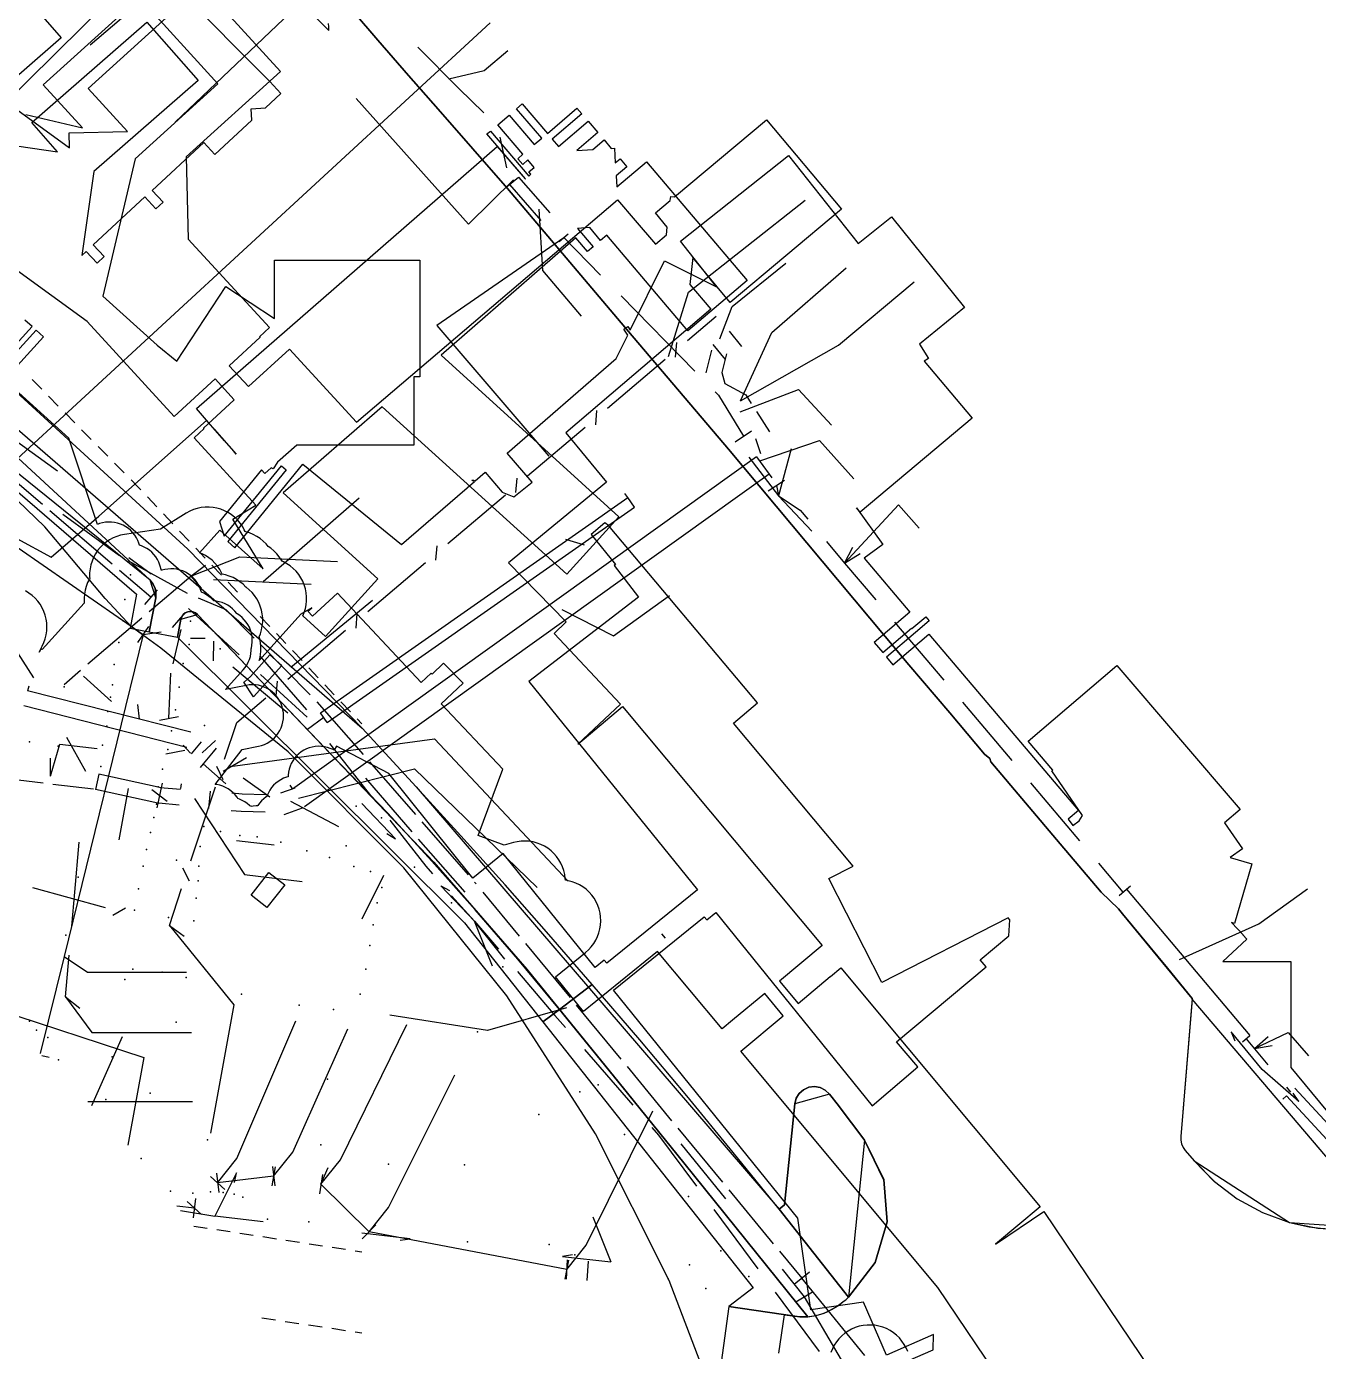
# Model space of a CAD drawing. Header units: metres. Extents: x -3782 to -2031, y 18790 to 19846.
# Drawn here: x -2207.2 to -2140.7, y 19476.4 to 19544.5 of the extents above; entities that cross this region are included whole.
import ezdxf

# ---------------------------------------------------------------- set-up
doc = ezdxf.new("R2010")
doc.units = ezdxf.units.M
for name, color, linetype in [('BENCH', 7, 'Continuous'), ('BOUNDARY', 7, 'Continuous'), ('CURB', 7, 'Continuous'), ('ELECTR_CABLE', 7, 'Continuous'), ('ELECTR_CABLE_COMM', 7, 'Continuous'), ('GAS', 7, 'Continuous'), ('GRASS', 7, 'Continuous'), ('GROUND', 7, 'Continuous'), ('HEAT', 7, 'Continuous'), ('OVERHEAD_POWER_LINE', 7, 'Continuous'), ('ROAD', 7, 'Continuous'), ('SEWER', 7, 'Continuous'), ('SIDEWALK_PATH', 7, 'Continuous'), ('TREE', 7, 'Continuous'), ('WATER_PIPELINE', 7, 'Continuous')]:
    doc.layers.add(name, color=color, linetype=linetype)

msp = doc.modelspace()

# ---------------------------------------------------------------- linework, layer by layer
at = {"layer": 'BENCH'}
msp.add_point((-2172.266, 19479.619), dxfattribs=at)
at = {"layer": 'BOUNDARY'}
msp.add_lwpolyline([(-2172.426, 19475.476), (-2174.146, 19480.033), (-2177.941, 19487.572), (-2182.51, 19494.669), (-2187.801, 19501.246), (-2193.756, 19507.228), (-2200.307, 19512.55), (-2201.821, 19513.652), (-2203.17, 19515.115), (-2206.266, 19518.791), (-2212.403, 19524.677), (-2214.641, 19526.605), (-2221.186, 19531.68), (-2228.22, 19536.05), (-2235.668, 19539.67), (-2243.45, 19542.501), (-2251.484, 19544.512)], dxfattribs=at)
at = {"layer": 'CURB'}
for points in [[(-2200.902, 19513.393), (-2200.571, 19515.14), (-2200.858, 19516.045), (-2232.532, 19541.612)], [(-2228.664, 19542.011), (-2189.949, 19508.442), (-2187.164, 19505.419), (-2168.5, 19483.695)], [(-2206.926, 19526.377), (-2206.428, 19525.872)], [(-2206.078, 19525.516), (-2205.58, 19525.01)], [(-2205.229, 19524.654), (-2204.732, 19524.149)], [(-2204.381, 19523.792), (-2203.884, 19523.287)], [(-2203.533, 19522.931), (-2203.036, 19522.426)], [(-2202.685, 19522.069), (-2202.188, 19521.564)], [(-2201.837, 19521.208), (-2201.52, 19520.886)], [(-2201.52, 19520.886), (-2201.343, 19520.699)], [(-2201, 19520.335), (-2200.513, 19519.82)], [(-2200.17, 19519.457), (-2199.683, 19518.941)], [(-2199.339, 19518.578), (-2198.852, 19518.062)], [(-2198.509, 19517.699), (-2198.022, 19517.184)], [(-2197.679, 19516.82), (-2197.192, 19516.305)], [(-2196.849, 19515.941), (-2196.362, 19515.426)], [(-2199.447, 19513.116), (-2199.274, 19514.039), (-2198.421, 19514.292), (-2186.252, 19501.538), (-2181.474, 19496.043), (-2176.788, 19490.272), (-2167.017, 19478.163)], [(-2195.188, 19514.184), (-2194.701, 19513.668)], [(-2194.358, 19513.305), (-2193.871, 19512.789)], [(-2193.527, 19512.426), (-2193.041, 19511.911)], [(-2192.697, 19511.547), (-2192.21, 19511.032)], [(-2191.867, 19510.668), (-2191.38, 19510.153)], [(-2191.037, 19509.79), (-2190.55, 19509.274)], [(-2190.206, 19508.911), (-2189.963, 19508.653)], [(-2147.251, 19494.496), (-2147.833, 19487.439)], [(-2165.902, 19489.617), (-2167.687, 19489.107), (-2168.222, 19483.917)], [(-2165.902, 19489.617), (-2164.097, 19487.241), (-2164.929, 19479.17)], [(-2147.144, 19486.174), (-2142.23, 19483.016)], [(-2168.5, 19483.695), (-2168.222, 19483.917)], [(-2168.5, 19483.695), (-2164.929, 19479.17)], [(-2142.23, 19483.016), (-2138.168, 19482.732)], [(-2197.922, 19482.705), (-2198.614, 19482.81)], [(-2196.736, 19482.523), (-2197.428, 19482.629)], [(-2195.549, 19482.342), (-2196.242, 19482.448)], [(-2194.363, 19482.16), (-2195.055, 19482.266)], [(-2193.176, 19481.979), (-2193.869, 19482.085)], [(-2191.99, 19481.797), (-2192.682, 19481.903)], [(-2190.803, 19481.616), (-2191.496, 19481.722)], [(-2189.963, 19481.487), (-2190.309, 19481.54)], [(-2171.083, 19478.686), (-2167.671, 19478.185), (-2167.017, 19478.162)], [(-2195.107, 19478.104), (-2194.403, 19477.999)], [(-2193.909, 19477.925), (-2193.205, 19477.819)], [(-2192.711, 19477.745), (-2192.007, 19477.64)], [(-2191.513, 19477.566), (-2190.809, 19477.461)], [(-2190.315, 19477.387), (-2189.963, 19477.335)]]:
    msp.add_lwpolyline(points, dxfattribs=at)
at = {"layer": 'ELECTR_CABLE'}
for points in [[(-2197.162, 19551.618), (-2218.608, 19530.434)], [(-2196.469, 19549.956), (-2203.944, 19543.579)], [(-2192.584, 19546.257), (-2199.568, 19539.618)], [(-2187.081, 19543.47), (-2184.982, 19541.343)], [(-2183.672, 19542.263), (-2182.456, 19543.293)], [(-2185.481, 19541.848), (-2183.672, 19542.263)], [(-2184.982, 19541.343), (-2183.69, 19540.085)], [(-2184.469, 19534.357), (-2190.248, 19540.833)], [(-2182.872, 19538.843), (-2182.529, 19537.265)], [(-2182.367, 19536.404), (-2181.899, 19536.78)], [(-2181.899, 19536.78), (-2180.299, 19534.954)], [(-2182.16, 19536.638), (-2184.469, 19534.357)], [(-2182.562, 19536.248), (-2182.367, 19536.404)], [(-2182.367, 19536.404), (-2180.751, 19534.558)], [(-2180.855, 19535.133), (-2180.675, 19531.975)], [(-2179.577, 19533.661), (-2186.103, 19529.149)], [(-2179.804, 19533.477), (-2179.352, 19533.873)], [(-2179.578, 19533.675), (-2177.679, 19531.742)], [(-2170.906, 19530.126), (-2168.148, 19532.351)], [(-2168.87, 19528.783), (-2165.04, 19532.123)], [(-2180.675, 19531.975), (-2178.683, 19529.629)], [(-2165.447, 19528.135), (-2161.555, 19531.401)], [(-2176.628, 19530.672), (-2172.831, 19526.806)], [(-2171.541, 19528.464), (-2170.906, 19530.126)], [(-2186.103, 19529.149), (-2180.346, 19522.427)], [(-2171.062, 19528.855), (-2170.43, 19528.079)], [(-2170.488, 19525.277), (-2168.87, 19528.783)], [(-2171.898, 19528.174), (-2171.266, 19527.398)], [(-2170.488, 19525.277), (-2165.447, 19528.135)], [(-2171.97, 19527.884), (-2172.262, 19526.723)], [(-2171.194, 19527.688), (-2171.436, 19526.727)], [(-2171.436, 19526.727), (-2171.288, 19526.163)], [(-2171.288, 19526.163), (-2170.208, 19525.58)], [(-2171.78, 19525.736), (-2171.621, 19525.574)], [(-2171.621, 19525.574), (-2170.333, 19523.451)], [(-2170.493, 19524.702), (-2167.495, 19525.856)], [(-2170.208, 19525.58), (-2169.926, 19525.141)], [(-2167.495, 19525.856), (-2165.795, 19524.031)], [(-2209.739, 19524.647), (-2205.62, 19521.672)], [(-2169.655, 19524.72), (-2168.991, 19523.686)], [(-2170.748, 19523.173), (-2169.918, 19523.729)], [(-2169.717, 19523.336), (-2169.453, 19522.564)], [(-2169.485, 19522.187), (-2166.416, 19523.233)], [(-2166.416, 19523.233), (-2164.643, 19521.271)], [(-2206.402, 19519.947), (-2209.618, 19522.693)], [(-2169.652, 19522.404), (-2193.531, 19505.296)], [(-2169.652, 19522.404), (-2169.011, 19521.51)], [(-2212.801, 19521.283), (-2201.21, 19513.25)], [(-2169.011, 19521.51), (-2192.913, 19504.386)], [(-2169.053, 19520.644), (-2168.223, 19521.2)], [(-2169.011, 19521.51), (-2168.866, 19521.307)], [(-2176.284, 19520.303), (-2176.427, 19520.507)], [(-2168.638, 19520.922), (-2168.527, 19520.394)], [(-2195.033, 19515.99), (-2190.101, 19520.293)], [(-2192.096, 19509.229), (-2176.283, 19520.303)], [(-2191.752, 19508.737), (-2175.939, 19519.811)], [(-2175.939, 19519.811), (-2176.283, 19520.303)], [(-2168.527, 19520.394), (-2167.404, 19519.652)], [(-2165.123, 19516.927), (-2162.35, 19519.923)], [(-2162.35, 19519.923), (-2161.296, 19518.727)], [(-2202.805, 19516.877), (-2206.021, 19519.622)], [(-2205.344, 19519.452), (-2202.44, 19517.314)], [(-2167.404, 19519.652), (-2167.012, 19519.183)], [(-2179.481, 19518.154), (-2178.52, 19517.876)], [(-2166.049, 19518.033), (-2165.123, 19516.927)], [(-2165.123, 19516.927), (-2164.695, 19517.757)], [(-2202.006, 19517.067), (-2198.954, 19515.383)], [(-2201.955, 19517.213), (-2200.805, 19516.37)], [(-2198.758, 19516.264), (-2196.242, 19517.249)], [(-2196.242, 19517.249), (-2191.216, 19517.009)], [(-2165.123, 19516.927), (-2164.328, 19517.418)], [(-2200.817, 19515.179), (-2202.425, 19516.552)], [(-2198.758, 19516.264), (-2198.011, 19516.825)], [(-2165.123, 19516.927), (-2163.525, 19515.042)], [(-2200.905, 19514.431), (-2198.758, 19516.264)], [(-2198.758, 19516.264), (-2198.223, 19515.645)], [(-2197.603, 19516.088), (-2192.577, 19515.849)], [(-2200.496, 19515.562), (-2201.138, 19514.796)], [(-2198.383, 19515.141), (-2196.961, 19514.54)], [(-2193.614, 19511.583), (-2189.416, 19515.014)], [(-2177.021, 19513.194), (-2174.142, 19515.261)], [(-2199.079, 19514.374), (-2199.721, 19513.608)], [(-2198.875, 19514.598), (-2196.28, 19512.215)], [(-2196.961, 19514.54), (-2195.511, 19513.073)], [(-2179.677, 19514.545), (-2177.021, 19513.194)], [(-2204.055, 19511.742), (-2201.286, 19514.106)], [(-2201.495, 19512.839), (-2200.925, 19513.661)], [(-2162.554, 19513.898), (-2160.023, 19510.913)], [(-2201.21, 19513.25), (-2205.283, 19496.696)], [(-2201.21, 19513.25), (-2200.286, 19513.386)], [(-2199.679, 19511.747), (-2199.252, 19513.521)], [(-2198.775, 19513.071), (-2198.025, 19513.071)], [(-2207.949, 19512.739), (-2206.857, 19511.031)], [(-2197.589, 19511.908), (-2197.573, 19512.909)], [(-2195.159, 19512.718), (-2192.624, 19510.154)], [(-2195.025, 19510.257), (-2196.599, 19511.57)], [(-2195.19, 19512.132), (-2192.81, 19509.377)], [(-2205.285, 19510.692), (-2204.435, 19511.418)], [(-2204.282, 19511.117), (-2202.844, 19509.811)], [(-2199.887, 19508.944), (-2199.789, 19511.26)], [(-2195.175, 19511.2), (-2192.782, 19509.003)], [(-2198.767, 19508.227), (-2207.159, 19510.355)], [(-2207.097, 19510.597), (-2207.158, 19510.355)], [(-2193.765, 19509.208), (-2195.025, 19510.257)], [(-2198.963, 19507.451), (-2207.355, 19509.579)], [(-2201.396, 19508.894), (-2201.482, 19509.663)], [(-2192.274, 19509.796), (-2189.901, 19507.081)], [(-2159.053, 19509.769), (-2157.928, 19508.443)], [(-2200.379, 19508.852), (-2199.395, 19509.036)], [(-2191.924, 19508.983), (-2192.758, 19508.37)], [(-2191.752, 19508.737), (-2192.096, 19509.229)], [(-2157.928, 19508.443), (-2156.526, 19506.781)], [(-2205.991, 19505.963), (-2205.502, 19507.611)], [(-2205.502, 19507.611), (-2203.573, 19507.384)], [(-2205.158, 19507.981), (-2204.18, 19506.225)], [(-2198.782, 19507.154), (-2199.161, 19507.57)], [(-2198.231, 19507.731), (-2198.741, 19507.115)], [(-2198.178, 19507.168), (-2197.488, 19507.797)], [(-2196.745, 19506.459), (-2186.219, 19507.891)], [(-2191.636, 19507.652), (-2189.458, 19504.883)], [(-2186.219, 19507.891), (-2179.342, 19500.575)], [(-2205.991, 19505.963), (-2205.975, 19506.897)], [(-2200.056, 19507.122), (-2199.072, 19507.306)], [(-2197.615, 19507.221), (-2198.125, 19506.605)], [(-2197.455, 19507.413), (-2197.615, 19507.221)], [(-2197.095, 19506.234), (-2195.906, 19506.925)], [(-2198.125, 19506.605), (-2198.284, 19506.412)], [(-2196.957, 19505.58), (-2198.134, 19506.612)], [(-2193.222, 19504.841), (-2187.26, 19506.353)], [(-2189.572, 19506.704), (-2187.199, 19503.989)], [(-2187.26, 19506.353), (-2180.945, 19500.235)], [(-2206.36, 19505.604), (-2207.651, 19505.755)], [(-2203.778, 19505.3), (-2205.863, 19505.545)], [(-2203.498, 19506.071), (-2203.67, 19505.289)], [(-2200.288, 19505.364), (-2203.498, 19506.071)], [(-2200.234, 19505.608), (-2200.288, 19505.363)], [(-2199.264, 19505.581), (-2199.287, 19505.332)], [(-2194.691, 19504.893), (-2196.073, 19505.869)], [(-2193.671, 19505.503), (-2193.531, 19505.296)], [(-2189.776, 19505.864), (-2187.396, 19503.109)], [(-2155.558, 19505.634), (-2153.035, 19502.642)], [(-2200.46, 19504.582), (-2203.67, 19505.289)], [(-2201.979, 19505.327), (-2202.469, 19502.696)], [(-2199.975, 19504.672), (-2200.773, 19505.274)], [(-2200.288, 19505.364), (-2200.46, 19504.582)], [(-2199.294, 19505.283), (-2200.34, 19505.372)], [(-2198.571, 19504.815), (-2196.007, 19500.903)], [(-2197.773, 19505.194), (-2197.855, 19504.298)], [(-2196.122, 19505.046), (-2196.658, 19505.094)], [(-2194.911, 19505.016), (-2196.122, 19505.046)], [(-2193.41, 19505.358), (-2194.146, 19505.09)], [(-2200.46, 19504.582), (-2200.514, 19504.338)], [(-2199.362, 19504.485), (-2200.408, 19504.574)], [(-2196.174, 19504.146), (-2196.681, 19504.192)], [(-2194.933, 19504.116), (-2196.174, 19504.146)], [(-2193.034, 19504.324), (-2193.97, 19503.984)], [(-2193.637, 19504.69), (-2191.166, 19503.375)], [(-2188.53, 19503.704), (-2186.668, 19501.337)], [(-2186.87, 19503.613), (-2184.498, 19500.897)], [(-2187.068, 19502.729), (-2184.67, 19500)], [(-2204.734, 19500), (-2204.505, 19502.574)], [(-2196.408, 19502.662), (-2194.478, 19502.44)], [(-2186.668, 19501.337), (-2186.334, 19500.951)], [(-2152.067, 19501.496), (-2150.806, 19500)], [(-2196.007, 19500.903), (-2193.036, 19500.546)], [(-2204.889, 19498.261), (-2204.734, 19500)], [(-2184.168, 19500.521), (-2184.084, 19500.424)], [(-2183.734, 19500), (-2181.869, 19497.743)], [(-2150.997, 19499.839), (-2150.614, 19500.161)], [(-2150.614, 19500.161), (-2150.423, 19500.322)], [(-2150.614, 19500.161), (-2144.274, 19492.626)], [(-2143.808, 19498.365), (-2141.318, 19500.173)], [(-2185.348, 19499.82), (-2184.167, 19498.513)], [(-2184.167, 19498.513), (-2182.935, 19497.069)], [(-2147.897, 19496.543), (-2143.808, 19498.365)], [(-2181.551, 19497.357), (-2179.254, 19494.577)], [(-2205.283, 19496.696), (-2206.514, 19491.696)], [(-2205.283, 19496.696), (-2204.075, 19495.883)], [(-2205.214, 19494.61), (-2205.022, 19496.767)], [(-2204.075, 19495.883), (-2198.98, 19495.883)], [(-2181.962, 19495.928), (-2180.026, 19493.658)], [(-2205.214, 19494.61), (-2203.849, 19492.79)], [(-2205.214, 19494.61), (-2204.474, 19494.04)], [(-2208.828, 19494.009), (-2201.187, 19491.491)], [(-2179.44, 19494.048), (-2183.492, 19492.879)], [(-2178.936, 19494.192), (-2176.639, 19491.412)], [(-2196.388, 19486.295), (-2193.356, 19493.389)], [(-2191.069, 19486.234), (-2187.642, 19493.194)], [(-2183.492, 19492.879), (-2188.516, 19493.682)], [(-2180.026, 19493.658), (-2179.494, 19493.043)], [(-2203.855, 19489.025), (-2202.27, 19492.583)], [(-2203.849, 19492.79), (-2198.725, 19492.79)], [(-2193.508, 19486.636), (-2190.684, 19492.97)], [(-2144.656, 19492.304), (-2144.274, 19492.626)], [(-2144.465, 19492.465), (-2143.344, 19491.121)], [(-2144.045, 19491.962), (-2142.31, 19492.777)], [(-2144.045, 19491.962), (-2143.337, 19492.571)], [(-2142.31, 19492.777), (-2141.261, 19491.577)], [(-2178.513, 19491.909), (-2176.029, 19489.037)], [(-2144.045, 19491.962), (-2143.125, 19492.118)], [(-2206.423, 19491.605), (-2206.044, 19491.514)], [(-2201.187, 19491.491), (-2202.005, 19486.995)], [(-2188.59, 19483.777), (-2185.179, 19490.602)], [(-2176.321, 19491.026), (-2174.024, 19488.246)], [(-2142.383, 19489.969), (-2142.176, 19489.721)], [(-2141.956, 19489.925), (-2129.871, 19476.868)], [(-2204.062, 19489.232), (-2198.683, 19489.232)], [(-2142.58, 19489.348), (-2142.396, 19489.517)], [(-2142.396, 19489.517), (-2130.311, 19476.46)], [(-2178.423, 19481.836), (-2174.985, 19488.758)], [(-2175.048, 19487.903), (-2174.697, 19487.497)], [(-2173.705, 19487.86), (-2171.409, 19485.08)], [(-2174.697, 19487.497), (-2172.753, 19484.881)], [(-2173.547, 19487.053), (-2171.261, 19484.219)], [(-2194.508, 19485.386), (-2193.508, 19486.636)], [(-2197.388, 19485.045), (-2196.388, 19486.295)], [(-2194.427, 19485.879), (-2194.589, 19484.893)], [(-2194.567, 19485.883), (-2194.449, 19484.889)], [(-2192.069, 19484.984), (-2191.069, 19486.234)], [(-2192.069, 19484.984), (-2191.702, 19485.843)], [(-2197.756, 19485.384), (-2197.02, 19484.706)], [(-2197.447, 19485.542), (-2197.329, 19484.548)], [(-2194.508, 19485.386), (-2197.388, 19485.045)], [(-2191.988, 19485.477), (-2192.15, 19484.491)], [(-2189.59, 19482.527), (-2192.069, 19484.984)], [(-2171.09, 19484.695), (-2168.794, 19481.915)], [(-2198.58, 19483.752), (-2199.48, 19483.857)], [(-2198.948, 19484.091), (-2198.212, 19483.413)], [(-2198.522, 19484.249), (-2198.638, 19483.255)], [(-2189.59, 19482.527), (-2188.59, 19483.777)], [(-2171.858, 19483.677), (-2169.593, 19480.631)], [(-2189.238, 19482.882), (-2189.942, 19482.172)], [(-2179.423, 19480.586), (-2189.59, 19482.527)], [(-2179.423, 19480.586), (-2178.423, 19481.836)], [(-2179.329, 19481.077), (-2179.517, 19480.095)], [(-2179.396, 19481.085), (-2179.45, 19480.087)], [(-2178.326, 19481.028), (-2178.38, 19480.03)], [(-2168.475, 19481.529), (-2167.327, 19480.139)], [(-2168.346, 19480.607), (-2167.203, 19479.19)], [(-2166.94, 19480.455), (-2167.714, 19479.823)], [(-2164.089, 19476.171), (-2167.327, 19480.139)], [(-2168.699, 19479.427), (-2166.434, 19476.38)], [(-2167.635, 19478.937), (-2166.771, 19479.443)], [(-2167.203, 19479.19), (-2163.747, 19473.285)]]:
    msp.add_lwpolyline(points, dxfattribs=at)
at = {"layer": 'ELECTR_CABLE_COMM'}
for points in [[(-2173.162, 19530.869), (-2167.161, 19535.601)], [(-2174.193, 19527.555), (-2173.162, 19530.869)], [(-2173.217, 19528.381), (-2171.734, 19529.638)], [(-2173.82, 19527.523), (-2173.759, 19528.27)], [(-2177.327, 19524.898), (-2174.362, 19527.412)], [(-2177.93, 19524.039), (-2177.869, 19524.786)], [(-2181.437, 19521.414), (-2178.471, 19523.928)], [(-2182.04, 19520.556), (-2181.978, 19521.303)], [(-2185.547, 19517.93), (-2182.581, 19520.444)], [(-2186.15, 19517.072), (-2186.088, 19517.819)], [(-2189.657, 19514.447), (-2186.691, 19516.96)], [(-2190.26, 19513.588), (-2190.198, 19514.335)], [(-2193.767, 19510.963), (-2190.801, 19513.477)], [(-2194.37, 19510.104), (-2194.308, 19510.851)], [(-2196.394, 19508.736), (-2194.911, 19509.993)], [(-2197.026, 19506.836), (-2196.394, 19508.736)], [(-2197.094, 19505.789), (-2197.43, 19506.459)], [(-2198.762, 19501.612), (-2197.499, 19505.412)], [(-2198.83, 19500.565), (-2199.166, 19501.235)], [(-2206.903, 19500.243), (-2203.175, 19499.208)], [(-2199.866, 19498.288), (-2199.235, 19500.188)], [(-2202.779, 19498.822), (-2202.126, 19499.191)], [(-2199.866, 19498.288), (-2196.543, 19494.198)], [(-2199.866, 19498.288), (-2199.105, 19497.747)], [(-2196.543, 19494.198), (-2197.743, 19487.599)]]:
    msp.add_lwpolyline(points, dxfattribs=at)
at = {"layer": 'GAS'}
for points in [[(-2196.526, 19549.221), (-2191.658, 19544.327), (-2191.666, 19544.494), (-2191.678, 19544.507), (-2191.667, 19544.517), (-2191.676, 19544.691)], [(-2208.059, 19546.971), (-2205.43, 19543.957), (-2210.89, 19539.195)], [(-2207.609, 19538.374), (-2205.629, 19538.092), (-2206.943, 19539.599), (-2201.022, 19544.763), (-2198.393, 19541.749), (-2203.754, 19537.073), (-2204.368, 19532.756), (-2204.146, 19532.962), (-2203.59, 19532.361), (-2203.223, 19532.7), (-2203.779, 19533.301), (-2201.121, 19535.763), (-2200.559, 19535.156), (-2200.191, 19535.495), (-2200.754, 19536.103), (-2198.096, 19538.564), (-2197.527, 19537.95), (-2195.622, 19539.707), (-2195.666, 19540.296), (-2194.921, 19540.352), (-2194.128, 19541.084), (-2194.703, 19541.705), (-2194.697, 19541.711), (-2199.362, 19546.4)], [(-2183.357, 19544.715), (-2208.358, 19521.67)]]:
    msp.add_lwpolyline(points, dxfattribs=at)
at = {"layer": 'GRASS'}
for points in [[(-2231.14, 19539), (-2218.897, 19530.273), (-2201.553, 19515.326), (-2201.885, 19513.58), (-2200.902, 19513.393), (-2200.571, 19515.14), (-2200.555, 19515.388), (-2200.6, 19515.628), (-2200.702, 19515.851), (-2200.858, 19516.045), (-2208.339, 19522.966), (-2216.12, 19529.541), (-2224.188, 19535.76), (-2232.532, 19541.612), (-2232.779, 19541.318), (-2232.986, 19540.996), (-2233.15, 19540.65), (-2233.27, 19540.285)], [(-2188.635, 19504.064), (-2191.486, 19507.024), (-2198.421, 19514.292), (-2198.529, 19514.378), (-2198.654, 19514.43), (-2198.788, 19514.447), (-2198.925, 19514.426), (-2199.05, 19514.369), (-2199.154, 19514.282), (-2199.23, 19514.17), (-2199.274, 19514.039), (-2199.449, 19513.118), (-2184.686, 19498.424), (-2180.651, 19493.325), (-2179.792, 19493.972), (-2181.939, 19496.55), (-2184.129, 19499.092), (-2186.361, 19501.597)], [(-2179.792, 19493.972), (-2180.651, 19493.325), (-2169.83, 19479.649), (-2171.082, 19478.686), (-2167.678, 19478.186), (-2167.513, 19478.168), (-2167.348, 19478.157), (-2167.182, 19478.155), (-2167.017, 19478.162), (-2170.206, 19482.118), (-2173.398, 19486.072), (-2176.594, 19490.023)], [(-2164.097, 19487.241), (-2164.544, 19487.838), (-2164.994, 19488.434), (-2165.447, 19489.026), (-2165.902, 19489.617), (-2166.119, 19489.824), (-2166.381, 19489.955), (-2166.67, 19490.004), (-2166.967, 19489.966), (-2167.24, 19489.841), (-2167.459, 19489.647), (-2167.612, 19489.397), (-2167.687, 19489.107), (-2168.222, 19483.917), (-2168.5, 19483.695), (-2167.602, 19482.568), (-2166.707, 19481.438), (-2165.816, 19480.306), (-2164.929, 19479.17), (-2163.555, 19480.951), (-2162.942, 19483.043), (-2163.115, 19485.216)]]:
    msp.add_lwpolyline(points, close=True, dxfattribs=at)
at = {"layer": 'GROUND'}
for points in [[(-2137.811, 19483.427), (-2147.251, 19494.496), (-2147.247, 19494.538), (-2148.517, 19496.084), (-2150.821, 19498.89), (-2151.037, 19499.153), (-2151.921, 19500), (-2154.028, 19502.492), (-2157.598, 19506.713), (-2157.652, 19506.871), (-2157.921, 19507.094), (-2159.718, 19509.219), (-2161.813, 19511.697), (-2163.043, 19513.159), (-2171.103, 19522.785), (-2176.243, 19528.835), (-2182.475, 19536.194), (-2186.036, 19540.275), (-2187.565, 19542.015), (-2189.147, 19543.834), (-2190.398, 19545.279)], [(-2172.426, 19475.476), (-2174.146, 19480.033), (-2177.941, 19487.572), (-2182.51, 19494.669), (-2187.801, 19501.246), (-2193.756, 19507.228), (-2200.307, 19512.55), (-2201.821, 19513.652), (-2203.17, 19515.115), (-2206.266, 19518.791), (-2212.403, 19524.677), (-2214.641, 19526.605), (-2221.186, 19531.68), (-2228.22, 19536.05), (-2235.668, 19539.67), (-2243.45, 19542.501), (-2251.484, 19544.512)], [(-2208.339, 19522.966), (-2200.858, 19516.045), (-2200.702, 19515.851), (-2200.6, 19515.628), (-2200.555, 19515.388), (-2200.571, 19515.14), (-2200.902, 19513.393), (-2199.449, 19513.118), (-2199.274, 19514.039), (-2199.23, 19514.17), (-2199.154, 19514.282), (-2199.05, 19514.369), (-2198.925, 19514.426), (-2198.788, 19514.447), (-2198.654, 19514.43), (-2198.529, 19514.378), (-2198.421, 19514.292), (-2191.486, 19507.024), (-2188.635, 19504.064), (-2186.361, 19501.597), (-2184.129, 19499.092), (-2181.939, 19496.55), (-2179.792, 19493.972), (-2176.594, 19490.023), (-2173.398, 19486.072), (-2170.206, 19482.118), (-2167.019, 19478.165), (-2167.194, 19478.155), (-2167.436, 19478.161), (-2167.678, 19478.186), (-2171.083, 19478.686), (-2171.624, 19474.67)]]:
    msp.add_lwpolyline(points, dxfattribs=at)
msp.add_lwpolyline([(-2164.994, 19488.434), (-2164.544, 19487.838), (-2164.097, 19487.241), (-2163.115, 19485.216), (-2162.942, 19483.043), (-2163.555, 19480.951), (-2164.929, 19479.17), (-2165.816, 19480.306), (-2166.707, 19481.438), (-2167.602, 19482.568), (-2168.5, 19483.695), (-2168.222, 19483.917), (-2167.687, 19489.107), (-2167.612, 19489.397), (-2167.459, 19489.647), (-2167.24, 19489.841), (-2166.967, 19489.966), (-2166.67, 19490.004), (-2166.381, 19489.955), (-2166.119, 19489.824), (-2165.902, 19489.617), (-2165.447, 19489.026)], close=True, dxfattribs=at)
at = {"layer": 'HEAT'}
msp.add_lwpolyline([(-2207.718, 19518.192), (-2205.949, 19517.242), (-2203.492, 19519.344), (-2197.958, 19524.26), (-2197.559, 19523.811), (-2196.43, 19522.54), (-2196.567, 19522.697), (-2197.022, 19523.218), (-2197.745, 19524.048), (-2198.468, 19524.877), (-2183.01, 19538.357), (-2181.564, 19536.699), (-2181.554, 19536.688), (-2181.547, 19536.693), (-2183.525, 19539.006), (-2183.353, 19539.152), (-2181.376, 19536.84), (-2181.261, 19536.938), (-2181.364, 19537.059), (-2181.099, 19537.285), (-2181.424, 19537.665), (-2181.689, 19537.439), (-2181.939, 19537.73), (-2181.674, 19537.957), (-2182.973, 19539.477), (-2182.39, 19539.976), (-2181.09, 19538.456), (-2180.71, 19538.781), (-2182.01, 19540.301), (-2181.718, 19540.55), (-2180.418, 19539.03), (-2178.898, 19540.33), (-2178.649, 19540.038), (-2180.169, 19538.738), (-2179.844, 19538.358), (-2178.324, 19539.658), (-2177.825, 19539.075), (-2178.903, 19538.153), (-2178.074, 19538.204), (-2177.5, 19538.695), (-2177.131, 19538.263), (-2176.97, 19538.273), (-2176.923, 19537.52), (-2176.676, 19537.731), (-2176.324, 19537.319), (-2176.881, 19536.842), (-2176.846, 19536.276), (-2175.321, 19537.571), (-2170.144, 19531.473), (-2173.193, 19528.884), (-2177.365, 19533.797), (-2177.679, 19533.529), (-2178.241, 19534.186), (-2178.866, 19534.147), (-2178.059, 19533.204), (-2178.351, 19532.954), (-2178.958, 19533.664), (-2185.885, 19527.623), (-2176.735, 19519.315), (-2179.424, 19516.353), (-2188.92, 19524.976), (-2194.009, 19520.538), (-2189.138, 19516.115), (-2191.827, 19513.154), (-2192.996, 19514.216), (-2192.924, 19514.389), (-2192.864, 19514.586), (-2192.824, 19514.788), (-2192.804, 19514.993), (-2192.803, 19515.199), (-2192.823, 19515.405), (-2192.863, 19515.607), (-2192.923, 19515.804), (-2193.002, 19515.994), (-2193.099, 19516.176), (-2193.213, 19516.348), (-2193.344, 19516.507), (-2193.489, 19516.653), (-2193.648, 19516.784), (-2193.82, 19516.899), (-2194.001, 19516.996), (-2194.064, 19517.022), (-2194.097, 19517.083), (-2194.211, 19517.254), (-2194.342, 19517.414), (-2194.487, 19517.559), (-2194.646, 19517.69), (-2194.787, 19517.784), (-2194.894, 19517.915), (-2195.039, 19518.061), (-2195.198, 19518.192), (-2195.37, 19518.306), (-2195.551, 19518.404), (-2195.742, 19518.483), (-2195.939, 19518.543), (-2195.969, 19518.549), (-2196.01, 19518.642), (-2196.11, 19518.822), (-2196.227, 19518.991), (-2196.361, 19519.149), (-2196.509, 19519.292), (-2196.67, 19519.42), (-2196.843, 19519.531), (-2197.027, 19519.626), (-2197.218, 19519.701), (-2197.417, 19519.758), (-2197.619, 19519.795), (-2197.825, 19519.811), (-2198.031, 19519.808), (-2198.236, 19519.784), (-2198.437, 19519.741), (-2198.633, 19519.678), (-2198.822, 19519.596), (-2199.002, 19519.495), (-2200.328, 19518.67), (-2202.175, 19518.401), (-2202.377, 19518.361), (-2202.575, 19518.302), (-2202.765, 19518.223), (-2202.947, 19518.127), (-2203.119, 19518.012), (-2203.279, 19517.882), (-2203.425, 19517.737), (-2203.556, 19517.578), (-2203.671, 19517.407), (-2203.768, 19517.225), (-2203.847, 19517.035), (-2203.908, 19516.838), (-2203.948, 19516.636), (-2203.969, 19516.431), (-2203.97, 19516.225), (-2203.961, 19516.134), (-2203.978, 19516.107), (-2204.072, 19515.924), (-2204.148, 19515.732), (-2204.204, 19515.534), (-2204.241, 19515.331), (-2204.258, 19515.126), (-2204.254, 19514.92), (-2204.249, 19514.873), (-2206.414, 19512.489), (-2206.46, 19512.528), (-2206.558, 19512.347), (-2206.573, 19512.355), (-2206.413, 19512.654), (-2206.324, 19512.84), (-2206.255, 19513.034), (-2206.204, 19513.234), (-2206.173, 19513.438), (-2206.163, 19513.643), (-2206.173, 19513.849), (-2206.202, 19514.053), (-2206.252, 19514.253), (-2206.321, 19514.447), (-2206.409, 19514.634), (-2206.514, 19514.811), (-2206.637, 19514.977), (-2206.775, 19515.13), (-2206.927, 19515.268), (-2207.092, 19515.391), (-2207.269, 19515.498)], dxfattribs=at)
msp.add_lwpolyline([(-2194.084, 19511.655), (-2195.542, 19510.049), (-2196.032, 19510.803), (-2196.002, 19510.823), (-2195.842, 19510.953), (-2195.696, 19511.099), (-2194.691, 19512.206)], close=True, dxfattribs=at)
at = {"layer": 'OVERHEAD_POWER_LINE'}
for points in [[(-2167.882, 19522.809), (-2168.527, 19520.394)], [(-2170.051, 19522.376), (-2168.527, 19520.394)], [(-2166.812, 19518.574), (-2168.527, 19520.393)], [(-2188.233, 19502.753), (-2189.963, 19504.557)], [(-2188.675, 19503.02), (-2188.233, 19502.753)], [(-2188.854, 19500.856), (-2189.963, 19498.615)], [(-2184.167, 19498.514), (-2185.893, 19500.322)], [(-2185.893, 19500.322), (-2185.452, 19500.086)], [(-2182.613, 19496.555), (-2184.167, 19498.514)], [(-2183.239, 19496.192), (-2184.167, 19498.514)], [(-2143.646, 19490.882), (-2145.233, 19492.814)], [(-2145.233, 19492.814), (-2145.052, 19492.347)], [(-2141.764, 19489.237), (-2143.646, 19490.882)], [(-2141.764, 19489.237), (-2142.053, 19489.667)], [(-2196.42, 19485.573), (-2197.529, 19483.333)], [(-2196.521, 19485.067), (-2196.42, 19485.573)], [(-2199.301, 19483.634), (-2197.529, 19483.333)], [(-2195.046, 19483.046), (-2197.529, 19483.333)], [(-2178.086, 19483.301), (-2177.158, 19480.98)], [(-2187.48, 19482.172), (-2189.963, 19482.459)], [(-2187.991, 19482.096), (-2187.48, 19482.172)], [(-2179.13, 19481.343), (-2179.641, 19481.267)], [(-2179.641, 19481.267), (-2177.158, 19480.98)]]:
    msp.add_lwpolyline(points, dxfattribs=at)
at = {"layer": 'ROAD'}
for points in [[(-2190.398, 19545.279), (-2189.148, 19543.834), (-2187.565, 19542.015), (-2186.036, 19540.275), (-2182.475, 19536.194), (-2176.243, 19528.835), (-2171.103, 19522.785), (-2163.043, 19513.159), (-2161.813, 19511.697), (-2159.718, 19509.22), (-2157.921, 19507.095), (-2157.92, 19507.094), (-2157.653, 19506.872), (-2157.652, 19506.87), (-2157.598, 19506.714), (-2157.597, 19506.711), (-2154.028, 19502.492), (-2151.921, 19500.001), (-2151.921, 19500), (-2151.037, 19499.153), (-2150.821, 19498.89), (-2148.517, 19496.085), (-2147.248, 19494.539), (-2147.248, 19494.538), (-2147.248, 19494.537), (-2147.833, 19487.44), (-2147.833, 19487.439), (-2147.83, 19487.243), (-2147.829, 19487.241), (-2147.789, 19487.053), (-2147.788, 19487.051), (-2147.711, 19486.873), (-2147.71, 19486.872), (-2147.599, 19486.711), (-2147.599, 19486.71), (-2147.145, 19486.175), (-2147.144, 19486.174), (-2146.104, 19485.117), (-2146.102, 19485.116), (-2144.924, 19484.229), (-2144.922, 19484.228), (-2143.626, 19483.524), (-2143.625, 19483.524), (-2142.231, 19483.017), (-2142.23, 19483.016), (-2141.23, 19482.789), (-2141.229, 19482.789), (-2140.214, 19482.666)], [(-2168.504, 19476.286), (-2168.214, 19478.265), (-2167.679, 19478.187), (-2167.678, 19478.187), (-2167.437, 19478.161), (-2167.436, 19478.161), (-2167.194, 19478.155), (-2166.952, 19478.169), (-2166.951, 19478.169), (-2166.711, 19478.202), (-2166.71, 19478.203), (-2166.349, 19478.291), (-2166.348, 19478.291), (-2166.002, 19478.423), (-2166.001, 19478.424), (-2165.674, 19478.598), (-2165.673, 19478.598), (-2165.369, 19478.812), (-2165.368, 19478.813), (-2165.224, 19478.925), (-2165.223, 19478.926), (-2165.145, 19478.98), (-2165.145, 19478.981), (-2165.07, 19479.039), (-2165.07, 19479.04), (-2164.998, 19479.103), (-2164.93, 19479.169), (-2164.929, 19479.17), (-2163.556, 19480.95), (-2163.554, 19480.953), (-2162.943, 19483.042), (-2162.942, 19483.045), (-2163.115, 19485.215), (-2163.116, 19485.218), (-2164.097, 19487.24), (-2164.098, 19487.242), (-2164.544, 19487.839), (-2164.994, 19488.434), (-2165.447, 19489.027), (-2165.902, 19489.617), (-2165.903, 19489.618), (-2166.118, 19489.823), (-2166.121, 19489.824), (-2166.38, 19489.954), (-2166.383, 19489.955), (-2166.669, 19490.004), (-2166.672, 19490.004), (-2166.966, 19489.966), (-2166.969, 19489.965), (-2167.238, 19489.842), (-2167.241, 19489.84), (-2167.458, 19489.648), (-2167.46, 19489.645), (-2167.612, 19489.398), (-2167.613, 19489.395), (-2167.687, 19489.108), (-2167.687, 19489.106), (-2168.223, 19483.918), (-2168.223, 19483.917), (-2168.5, 19483.695), (-2168.501, 19483.695), (-2170.863, 19486.618), (-2173.251, 19489.519), (-2175.666, 19492.399), (-2178.107, 19495.256), (-2178.107, 19495.257), (-2180.34, 19497.825), (-2182.594, 19500.375), (-2184.869, 19502.906), (-2184.869, 19502.907), (-2187.164, 19505.419), (-2189.949, 19508.442), (-2198.91, 19517.638), (-2198.911, 19517.639), (-2208.365, 19526.312)], [(-2161.875, 19476.372), (-2161.956, 19476.561), (-2162.056, 19476.742), (-2162.173, 19476.912), (-2162.305, 19477.069), (-2162.453, 19477.213), (-2162.614, 19477.342), (-2162.787, 19477.454), (-2162.97, 19477.549), (-2163.161, 19477.625), (-2163.359, 19477.682), (-2163.562, 19477.72), (-2163.767, 19477.737), (-2163.973, 19477.735), (-2164.178, 19477.712), (-2164.38, 19477.669), (-2164.576, 19477.606), (-2164.766, 19477.525), (-2164.946, 19477.425), (-2165.116, 19477.309), (-2165.273, 19477.176), (-2165.417, 19477.028), (-2165.546, 19476.867), (-2165.658, 19476.694), (-2165.753, 19476.511), (-2165.829, 19476.32)]]:
    msp.add_lwpolyline(points, dxfattribs=at)
at = {"layer": 'SEWER'}
for points in [[(-2207.254, 19539.998), (-2204.334, 19539.312), (-2206.352, 19541.532), (-2201.409, 19546.026), (-2197.373, 19541.586), (-2201.627, 19537.719), (-2203.285, 19530.663), (-2200.493, 19528.14), (-2199.483, 19527.315), (-2196.963, 19531.161), (-2194.453, 19529.517), (-2194.453, 19532.517), (-2186.984, 19532.517), (-2186.984, 19526.517), (-2187.289, 19526.517), (-2187.289, 19522.993), (-2193.315, 19522.993), (-2194.303, 19522.117), (-2194.534, 19521.776), (-2194.621, 19521.835), (-2194.96, 19521.534), (-2195.125, 19521.721), (-2197.29, 19519.067), (-2197.041, 19518.32), (-2194.096, 19521.931), (-2193.856, 19521.735), (-2196.866, 19518.045), (-2196.506, 19517.717), (-2192.994, 19522.023), (-2187.921, 19517.885), (-2184.172, 19521.133), (-2184.281, 19521.178), (-2184.266, 19521.216), (-2184.138, 19521.163), (-2183.625, 19521.607), (-2182.737, 19520.582), (-2182.142, 19520.335), (-2181.201, 19521.1), (-2182.492, 19522.589), (-2176.871, 19527.46), (-2176.284, 19528.652), (-2176.48, 19528.969), (-2176.272, 19529.097), (-2176.156, 19528.91), (-2174.4, 19532.47), (-2171.71, 19531.143), (-2173.573, 19533.494), (-2168.02, 19537.897), (-2164.428, 19533.366), (-2162.721, 19534.744), (-2158.952, 19530.076), (-2161.278, 19528.197), (-2160.815, 19527.454), (-2161.032, 19527.319), (-2158.566, 19524.392), (-2164.321, 19519.542), (-2164.513, 19519.77), (-2163.159, 19517.881), (-2164.122, 19517.191), (-2161.763, 19514.413), (-2163.604, 19512.851), (-2163.164, 19512.327), (-2161.677, 19513.589), (-2161.659, 19513.568), (-2160.951, 19514.169), (-2160.771, 19513.958), (-2161.48, 19513.356), (-2161.477, 19513.353), (-2162.964, 19512.09), (-2162.639, 19511.702), (-2160.792, 19513.27), (-2153.097, 19504.206), (-2153.619, 19503.762), (-2153.388, 19503.43), (-2153.057, 19503.663), (-2152.878, 19503.944), (-2154.472, 19506.243), (-2154.414, 19506.284), (-2155.676, 19507.761), (-2151.116, 19511.659), (-2144.782, 19504.249), (-2145.582, 19503.565), (-2144.65, 19502.239), (-2145.291, 19501.789), (-2144.18, 19501.468), (-2145.066, 19498.397), (-2145.212, 19498.439), (-2144.627, 19497.809), (-2144.632, 19497.805), (-2144.428, 19497.586), (-2145.659, 19496.444), (-2142.161, 19496.444), (-2142.161, 19490.976), (-2138.152, 19486.128)], [(-2208.428, 19527.441), (-2206.927, 19529.101), (-2207.295, 19529.433)], [(-2162.271, 19475.723), (-2160.575, 19476.455), (-2160.551, 19477.24), (-2162.977, 19476.193), (-2164.149, 19478.91), (-2166.857, 19478.523), (-2167.53, 19483.228), (-2177.017, 19494.962), (-2172.351, 19498.734), (-2172.222, 19498.575), (-2171.756, 19498.952), (-2163.712, 19489.003), (-2161.365, 19491.014), (-2162.45, 19492.31), (-2157.85, 19496.161), (-2158.149, 19496.518), (-2156.669, 19497.759), (-2156.622, 19498.577), (-2156.71, 19498.682), (-2163.208, 19495.358), (-2165.94, 19500.7), (-2164.691, 19501.339), (-2170.849, 19508.692), (-2169.605, 19509.734), (-2177.276, 19518.866), (-2177.467, 19519.004), (-2178.167, 19518.398), (-2176.912, 19516.854), (-2176.977, 19516.802), (-2175.728, 19515.18), (-2181.366, 19510.838), (-2172.699, 19500.118), (-2177.365, 19496.346), (-2177.494, 19496.506), (-2177.96, 19496.128), (-2182.695, 19501.984), (-2184.26, 19500.727), (-2188.576, 19506.102), (-2191.272, 19507.517), (-2191.395, 19507.308), (-2191.446, 19507.337), (-2191.59, 19507.4), (-2191.739, 19507.449), (-2191.892, 19507.484), (-2192.048, 19507.503), (-2192.205, 19507.506), (-2192.362, 19507.495), (-2192.517, 19507.468), (-2192.668, 19507.426), (-2192.814, 19507.369), (-2192.954, 19507.298), (-2193.087, 19507.214), (-2193.211, 19507.118), (-2193.324, 19507.009), (-2193.427, 19506.89), (-2193.517, 19506.762), (-2193.594, 19506.625), (-2193.658, 19506.481), (-2193.707, 19506.332), (-2193.741, 19506.179), (-2193.76, 19506.023), (-2193.762, 19505.937), (-2193.845, 19505.914), (-2193.991, 19505.858), (-2194.132, 19505.787), (-2194.264, 19505.703), (-2194.388, 19505.606), (-2194.502, 19505.498), (-2194.604, 19505.379), (-2194.694, 19505.25), (-2194.771, 19505.114), (-2194.835, 19504.97), (-2194.849, 19504.928), (-2194.886, 19504.904), (-2195.01, 19504.808), (-2195.123, 19504.699), (-2195.226, 19504.58), (-2195.316, 19504.452), (-2195.321, 19504.443), (-2195.394, 19504.444), (-2195.55, 19504.433), (-2195.652, 19504.415), (-2195.659, 19504.418), (-2195.726, 19504.44), (-2195.739, 19504.455), (-2195.858, 19504.557), (-2195.987, 19504.647), (-2196.124, 19504.724), (-2196.267, 19504.788), (-2196.343, 19504.813), (-2196.386, 19504.881), (-2196.483, 19505.004), (-2196.591, 19505.118), (-2196.71, 19505.22), (-2196.839, 19505.311), (-2196.975, 19505.388), (-2197.119, 19505.451), (-2197.268, 19505.5), (-2197.421, 19505.535), (-2197.515, 19505.546), (-2196.122, 19507.335), (-2195.28, 19507.504), (-2195.128, 19507.542), (-2194.98, 19507.595), (-2194.838, 19507.663), (-2194.704, 19507.744), (-2194.578, 19507.838), (-2194.462, 19507.943), (-2194.356, 19508.06), (-2194.263, 19508.186), (-2194.183, 19508.321), (-2194.116, 19508.463), (-2194.063, 19508.611), (-2194.025, 19508.763), (-2194.002, 19508.919), (-2193.995, 19509.075), (-2194.003, 19509.232), (-2194.026, 19509.388), (-2194.065, 19509.54), (-2194.118, 19509.688), (-2194.185, 19509.829), (-2194.266, 19509.964), (-2194.36, 19510.09), (-2194.466, 19510.206), (-2194.582, 19510.311), (-2194.709, 19510.405), (-2194.843, 19510.485), (-2194.985, 19510.552), (-2195.133, 19510.605), (-2195.286, 19510.642), (-2195.441, 19510.665), (-2195.598, 19510.673), (-2195.755, 19510.665), (-2195.91, 19510.641), (-2196.983, 19510.426), (-2196.066, 19511.435), (-2195.967, 19511.556), (-2195.879, 19511.687), (-2195.805, 19511.825), (-2195.745, 19511.97), (-2195.699, 19512.12), (-2195.668, 19512.274), (-2195.653, 19512.431), (-2195.653, 19512.532), (-2195.646, 19512.553), (-2195.616, 19512.707), (-2195.6, 19512.863), (-2195.6, 19513.02), (-2195.615, 19513.176), (-2195.646, 19513.33), (-2195.691, 19513.48), (-2195.751, 19513.626), (-2195.825, 19513.764), (-2195.912, 19513.895), (-2196.011, 19514.016), (-2196.122, 19514.127), (-2196.244, 19514.227), (-2196.374, 19514.314), (-2196.392, 19514.324), (-2196.403, 19514.341), (-2196.503, 19514.462), (-2196.614, 19514.574), (-2196.735, 19514.673), (-2196.865, 19514.761), (-2197.004, 19514.835), (-2197.149, 19514.895), (-2197.299, 19514.941), (-2197.453, 19514.972), (-2197.582, 19514.984), (-2197.6, 19515.007), (-2197.711, 19515.118), (-2197.832, 19515.218), (-2197.963, 19515.305), (-2198.101, 19515.38), (-2198.216, 19515.427), (-2198.242, 19515.524), (-2198.297, 19515.671), (-2198.367, 19515.812), (-2198.45, 19515.945), (-2198.545, 19516.07), (-2198.652, 19516.184), (-2198.771, 19516.288), (-2198.898, 19516.379), (-2199.034, 19516.458), (-2199.177, 19516.523), (-2199.326, 19516.573), (-2199.479, 19516.609), (-2199.634, 19516.629), (-2199.791, 19516.634), (-2199.948, 19516.624), (-2200.103, 19516.598), (-2200.255, 19516.558), (-2200.263, 19516.555), (-2200.354, 19516.829), (-2200.411, 19516.975), (-2200.482, 19517.115), (-2200.566, 19517.248), (-2200.663, 19517.371), (-2200.772, 19517.485), (-2200.891, 19517.587), (-2201.02, 19517.677), (-2201.156, 19517.754), (-2201.3, 19517.817), (-2201.404, 19517.851), (-2201.437, 19517.95), (-2201.494, 19518.096), (-2201.565, 19518.236), (-2201.649, 19518.369), (-2201.746, 19518.492), (-2201.854, 19518.606), (-2201.974, 19518.708), (-2202.102, 19518.798), (-2202.239, 19518.875), (-2202.383, 19518.938), (-2202.532, 19518.987), (-2202.685, 19519.021), (-2202.841, 19519.04), (-2202.998, 19519.043), (-2203.155, 19519.031), (-2203.309, 19519.004), (-2203.461, 19518.962), (-2203.566, 19518.921), (-2205.047, 19523.359), (-2208.354, 19526.348), (-2206.343, 19528.573), (-2206.721, 19528.915), (-2208.222, 19527.255)], [(-2174.349, 19497.644), (-2174.523, 19497.86)]]:
    msp.add_lwpolyline(points, dxfattribs=at)
msp.add_lwpolyline([(-2194.848, 19499.207), (-2195.664, 19499.842), (-2194.747, 19501.019), (-2193.931, 19500.384)], close=True, dxfattribs=at)
at = {"layer": 'SIDEWALK_PATH'}
msp.add_lwpolyline([(-2208.339, 19522.966), (-2200.858, 19516.045), (-2200.702, 19515.851), (-2200.6, 19515.628), (-2200.555, 19515.388), (-2200.571, 19515.14), (-2200.902, 19513.393), (-2199.449, 19513.118), (-2199.274, 19514.039), (-2199.23, 19514.17), (-2199.154, 19514.282), (-2199.05, 19514.369), (-2198.925, 19514.426), (-2198.788, 19514.447), (-2198.654, 19514.43), (-2198.529, 19514.378), (-2198.421, 19514.292), (-2191.486, 19507.024), (-2188.635, 19504.064), (-2186.361, 19501.597), (-2184.129, 19499.092), (-2181.939, 19496.55), (-2179.792, 19493.972), (-2178.107, 19495.256), (-2180.34, 19497.825), (-2182.594, 19500.375), (-2184.869, 19502.906), (-2187.164, 19505.419), (-2189.949, 19508.442), (-2198.91, 19517.638), (-2208.365, 19526.312)], dxfattribs=at)
for points in [[(-2168.5, 19483.695), (-2170.863, 19486.618), (-2173.251, 19489.519), (-2175.666, 19492.399), (-2178.107, 19495.256), (-2179.792, 19493.972), (-2176.594, 19490.023), (-2173.398, 19486.072), (-2170.206, 19482.118), (-2167.017, 19478.162), (-2166.591, 19478.226), (-2166.18, 19478.349), (-2165.792, 19478.529), (-2165.431, 19478.764), (-2165.223, 19478.925), (-2165.145, 19478.98), (-2165.07, 19479.039), (-2164.998, 19479.103), (-2164.929, 19479.17), (-2165.816, 19480.306), (-2166.707, 19481.438), (-2167.602, 19482.568)], [(-2137.811, 19483.427), (-2147.251, 19494.496), (-2147.833, 19487.439), (-2147.83, 19487.242), (-2147.788, 19487.051), (-2147.711, 19486.872), (-2147.599, 19486.71), (-2147.144, 19486.174), (-2146.103, 19485.116), (-2144.923, 19484.228), (-2143.625, 19483.524), (-2142.23, 19483.016), (-2140.775, 19482.72), (-2139.301, 19482.643), (-2137.831, 19482.784), (-2136.39, 19483.142)]]:
    msp.add_lwpolyline(points, close=True, dxfattribs=at)
at = {"layer": 'TREE'}
for p in [(-2201.872, 19516.323), (-2202.159, 19515.057), (-2202.24, 19513.961), (-2198.787, 19513.934), (-2202.472, 19512.839), (-2198.855, 19512.75), (-2197.251, 19512.511), (-2202.703, 19511.719), (-2199.162, 19511.768), (-2205.275, 19510.564), (-2202.788, 19510.667), (-2199.367, 19510.554), (-2202.901, 19510.027), (-2203.028, 19509.3), (-2199.543, 19509.374), (-2203.085, 19508.534), (-2199.758, 19508.302), (-2198.053, 19508.579), (-2207.066, 19507.728), (-2205.595, 19507.511), (-2203.308, 19507.571), (-2199.954, 19507.339), (-2203.398, 19506.464), (-2200.217, 19506.331), (-2200.449, 19505.419), (-2200.534, 19504.527), (-2190.259, 19504.423), (-2200.67, 19503.848), (-2198.096, 19503.38), (-2188.949, 19503.826), (-2200.834, 19503.067), (-2197.238, 19503.119), (-2196.234, 19502.925), (-2195.353, 19502.845), (-2201.036, 19502.205), (-2198.276, 19502.355), (-2194.133, 19502.569), (-2192.787, 19502.127), (-2190.764, 19502.388), (-2201.221, 19501.341), (-2199.495, 19501.645), (-2198.358, 19501.348), (-2191.628, 19501.778), (-2204.565, 19500.771), (-2190.383, 19501.319), (-2189.525, 19501.065), (-2187.248, 19501.284), (-2201.451, 19500.173), (-2198.383, 19500.589), (-2188.931, 19500.248), (-2198.491, 19499.686), (-2189.172, 19499.446), (-2185.349, 19499.455), (-2201.668, 19499.083), (-2199.907, 19498.7), (-2198.601, 19498.533), (-2189.378, 19498.329), (-2205.202, 19497.784), (-2189.561, 19497.26), (-2201.753, 19496.038), (-2200.23, 19495.884), (-2189.758, 19496.038), (-2182.718, 19496.153), (-2202.152, 19495.502), (-2199.011, 19495.607), (-2196.157, 19494.751), (-2190.055, 19494.747), (-2193.191, 19494.19), (-2191.423, 19493.97), (-2207.069, 19493.36), (-2199.515, 19493.318), (-2206.698, 19492.909), (-2206.124, 19492.534), (-2184.021, 19492.824), (-2205.574, 19491.385), (-2202.817, 19491.529), (-2191.736, 19490.386), (-2177.813, 19490.093), (-2203.138, 19489.335), (-2200.855, 19489.667), (-2178.754, 19489.735), (-2180.86, 19488.571), (-2197.901, 19487.259), (-2176.446, 19487.538), (-2192.066, 19486.997), (-2201.325, 19486.305), (-2188.585, 19486.011), (-2184.674, 19485.97), (-2199.8, 19484.63), (-2198.651, 19484.518), (-2197.757, 19484.589), (-2197.097, 19484.56), (-2196.54, 19484.464), (-2196.091, 19484.305), (-2173.157, 19484.35), (-2194.826, 19483.187), (-2192.695, 19483.041), (-2184.526, 19482.007), (-2180.327, 19481.886), (-2171.5, 19481.56), (-2179.008, 19481.338), (-2173.11, 19480.827), (-2170.047, 19480.239), (-2174.205, 19480.11)]:
    msp.add_point(p, dxfattribs=at)
at = {"layer": 'WATER_PIPELINE'}
for points in [[(-2212.7, 19543.884), (-2205.008, 19538.293), (-2205.025, 19539.056), (-2202.026, 19539.123), (-2204.044, 19541.343), (-2198.192, 19546.663), (-2194.156, 19542.223), (-2198.996, 19537.823), (-2198.902, 19533.595), (-2194.71, 19529.043), (-2195.225, 19528.569), (-2195.201, 19528.543), (-2196.785, 19527.085), (-2195.792, 19526.007), (-2193.694, 19527.939), (-2190.234, 19524.182), (-2176.808, 19535.622), (-2175.9, 19534.557), (-2174.862, 19533.339), (-2174.294, 19533.823), (-2174.251, 19534.211), (-2174.863, 19534.941), (-2174.097, 19535.582), (-2174.074, 19535.787), (-2173.878, 19535.765), (-2169.137, 19539.736), (-2165.285, 19535.136), (-2171.01, 19530.341), (-2172.936, 19532.641), (-2173.091, 19531.26), (-2172.008, 19529.99), (-2179.474, 19523.629), (-2177.383, 19521.1), (-2182.418, 19516.937), (-2179.446, 19513.916), (-2180.071, 19513.301), (-2176.664, 19509.676), (-2178.849, 19507.621), (-2176.547, 19509.545), (-2166.283, 19497.257), (-2168.473, 19495.428), (-2167.516, 19494.283), (-2165.864, 19495.663), (-2165.859, 19495.657), (-2165.322, 19496.105), (-2155.059, 19483.818), (-2157.361, 19481.894), (-2154.873, 19483.571), (-2141.001, 19462.986)], [(-2146.547, 19459.227), (-2160.323, 19479.669), (-2170.469, 19491.816), (-2168.282, 19493.643), (-2169.238, 19494.789), (-2170.888, 19493.41), (-2170.893, 19493.416), (-2171.431, 19492.968), (-2174.753, 19496.946), (-2178.567, 19493.864), (-2180.006, 19495.644), (-2178.451, 19496.902), (-2178.297, 19497.039), (-2178.157, 19497.191), (-2178.033, 19497.355), (-2177.926, 19497.531), (-2177.837, 19497.717), (-2177.766, 19497.91), (-2177.714, 19498.11), (-2177.682, 19498.313), (-2177.671, 19498.519), (-2177.679, 19498.725), (-2177.708, 19498.929), (-2177.757, 19499.129), (-2177.825, 19499.324), (-2177.911, 19499.511), (-2178.016, 19499.688), (-2178.137, 19499.855), (-2178.275, 19500.009), (-2178.426, 19500.148), (-2178.591, 19500.272), (-2178.767, 19500.379), (-2178.953, 19500.469), (-2179.146, 19500.54), (-2179.346, 19500.591), (-2179.492, 19500.614), (-2179.495, 19500.704), (-2179.522, 19500.908), (-2179.569, 19501.109), (-2179.635, 19501.304), (-2179.721, 19501.492), (-2179.824, 19501.67), (-2179.944, 19501.838), (-2180.08, 19501.992), (-2180.23, 19502.133), (-2180.394, 19502.259), (-2180.569, 19502.367), (-2180.754, 19502.458), (-2180.947, 19502.531), (-2181.146, 19502.584), (-2181.349, 19502.617), (-2181.555, 19502.631), (-2181.761, 19502.624), (-2181.965, 19502.597), (-2182.166, 19502.55), (-2182.64, 19502.414), (-2183.987, 19502.918), (-2182.711, 19506.328), (-2185.878, 19509.695), (-2184.752, 19510.754), (-2185.759, 19511.778), (-2186.352, 19511.221), (-2186.395, 19511.268), (-2186.905, 19510.788), (-2191.217, 19515.374), (-2192.503, 19514.195), (-2192.742, 19514.456), (-2192.545, 19514.636), (-2193.101, 19514.296), (-2195.241, 19511.912), (-2195.211, 19512.01), (-2195.172, 19512.213), (-2195.153, 19512.418), (-2195.154, 19512.624), (-2195.175, 19512.829), (-2195.216, 19513.031), (-2195.248, 19513.135), (-2195.182, 19513.297), (-2195.123, 19513.495), (-2195.084, 19513.697), (-2195.065, 19513.902), (-2195.066, 19514.108), (-2195.087, 19514.313), (-2195.128, 19514.515), (-2195.189, 19514.712), (-2195.269, 19514.902), (-2195.367, 19515.083), (-2195.482, 19515.254), (-2195.613, 19515.413), (-2195.76, 19515.558), (-2195.92, 19515.688), (-2195.926, 19515.692), (-2195.932, 19515.698), (-2196.078, 19515.843), (-2196.238, 19515.973), (-2196.41, 19516.087), (-2196.592, 19516.183), (-2196.783, 19516.261), (-2196.98, 19516.32), (-2197.147, 19516.352), (-2197.176, 19516.421), (-2197.275, 19516.602), (-2197.391, 19516.772), (-2197.524, 19516.93), (-2197.671, 19517.074), (-2197.832, 19517.204), (-2198.004, 19517.316), (-2198.187, 19517.411), (-2198.319, 19517.465), (-2197.273, 19518.631), (-2195.04, 19516.627), (-2196.605, 19519.186), (-2195.413, 19519.916), (-2198.599, 19523.375), (-2198.084, 19523.849), (-2198.107, 19523.875), (-2196.526, 19525.331), (-2197.518, 19526.409), (-2199.615, 19524.478), (-2204.103, 19529.352), (-2216.644, 19538.468)]]:
    msp.add_lwpolyline(points, dxfattribs=at)

doc.saveas('drawing.dxf')
